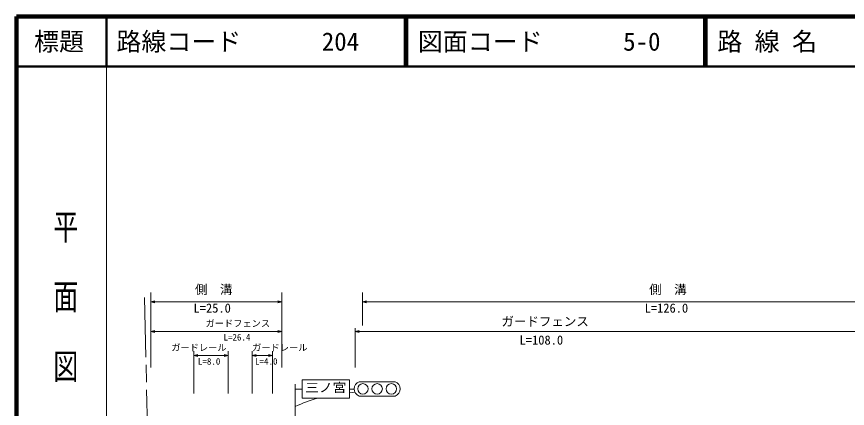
# Model space of a CAD drawing. Units: millimetres, scale not verified. Extents: x 40000 to 680000, y 20000 to 380000.
# Drawn here: x 40000 to 206446, y 301485 to 380000 of the extents above; entities that cross this region are included whole.
import ezdxf
from ezdxf.enums import TextEntityAlignment as Align

# ---------------------------------------------------------------- set-up
doc = ezdxf.new("R2010")
doc.units = ezdxf.units.MM
doc.header["$LTSCALE"] = 1000
doc.linetypes.add('CHAIN', pattern=[18.5, 12, -1.5, 3.5, -1.5])
for name, color, linetype, lineweight in [('M-BMK', 2, 'CHAIN', 13), ('M-STR-HTXT', 7, 'Continuous', 13), ('M-STR-STRC', 7, 'Continuous', 13), ('M-TTL', 2, 'Continuous', 140), ('M-TTL-BAND', 7, 'Continuous', 13), ('M-TTL-LINE', 7, 'Continuous', 50)]:
    doc.layers.add(name, color=color, linetype=linetype, lineweight=lineweight)
doc.layers.add('M-TTL-TXT', color=7, linetype='Continuous')
doc.styles.add('@ＭＳ ゴシック', font='')
doc.styles.add('ＭＳ ゴシック', font='')
doc.styles.get('@ＭＳ ゴシック').set_extended_font_data('@MS Gothic')
doc.styles.get('ＭＳ ゴシック').set_extended_font_data('MS Gothic')

msp = doc.modelspace()

# ---------------------------------------------------------------- linework, layer by layer
at = {"layer": 'M-BMK'}
msp.add_line((65635, 323728), (66894, 265995), dxfattribs=at)
at = {"layer": 'M-STR-HTXT'}
for p, q in [((66915, 324704), (66915, 309690)), ((93161, 324704), (93161, 309690)), ((109306, 324704), (109306, 318117)), ((66915, 322865), (67715, 323065)), ((93161, 322865), (92361, 323065)), ((109306, 322865), (110106, 323065)), ((66915, 322865), (93161, 322865)), ((66915, 322865), (67715, 322665)), ((93161, 322865), (92361, 322665)), ((109306, 322865), (233317, 322865)), ((109306, 322865), (110106, 322665)), ((66915, 316910), (67715, 317110)), ((66915, 316910), (93161, 316910)), ((66915, 316910), (67715, 316710)), ((93161, 316910), (92361, 317110)), ((93161, 316910), (92361, 316710)), ((107799, 317564), (107799, 309690)), ((107799, 316910), (108599, 317110)), ((107799, 316910), (215967, 316910)), ((107799, 316910), (108599, 316710)), ((75523, 304477), (75523, 312970)), ((82410, 312970), (82410, 304477)), ((87195, 312970), (87195, 304477)), ((91296, 312970), (91296, 304477)), ((75523, 312076), (76323, 312276)), ((75523, 312076), (82410, 312076)), ((75523, 312076), (76323, 311876)), ((82410, 312076), (81610, 312276)), ((82410, 312076), (81610, 311876)), ((87195, 312076), (87995, 312276)), ((87195, 312076), (91296, 312076)), ((87195, 312076), (87995, 311876)), ((91296, 312076), (90496, 312276)), ((91296, 312076), (90496, 311876))]:
    msp.add_line(p, q, dxfattribs=at)
at = {"layer": 'M-STR-STRC'}
for p, q in [((95827, 299514), (95827, 306332)), ((97201, 303543), (97201, 307183)), ((97201, 307183), (106695, 307183)), ((106695, 307183), (106695, 303543)), ((108643, 306832), (115827, 306832)), ((97201, 305363), (95827, 305363)), ((107643, 305363), (106695, 305363)), ((107784, 304753), (106695, 304597)), ((106695, 303543), (97201, 303543)), ((115827, 303960), (108643, 303960))]:
    msp.add_line(p, q, dxfattribs=at)
for centre in [(109389, 305396), (112235, 305396), (115081, 305396)]:
    msp.add_circle(centre, 1050, dxfattribs=at)
for centre, radius, start, end in [((109174, 305396), 1532, 110.30547, 249.69453), ((115296, 305396), 1532, 290.30547, 69.69453), ((108484, 274327), 30323, 105.52986, 114.67264)]:
    msp.add_arc(centre, radius, start, end, dxfattribs=at)
at = {"layer": 'M-TTL'}
for p, q in [((40000, 380000), (40000, 20000)), ((680000, 380000), (40000, 380000))]:
    msp.add_line(p, q, dxfattribs=at)
at = {"layer": 'M-TTL-BAND'}
msp.add_line((58000, 370000), (58000, 20000), dxfattribs=at)
at = {"layer": 'M-TTL-LINE'}
for p, q in [((58000, 380000), (58000, 370000)), ((117750, 380000), (117750, 370000)), ((118250, 380000), (118250, 370000)), ((177750, 380000), (177750, 370000)), ((178250, 380000), (178250, 370000)), ((40000, 370000), (680000, 370000))]:
    msp.add_line(p, q, dxfattribs=at)

# ---------------------------------------------------------------- texts
at = {"layer": 'M-STR-HTXT', "style": 'ＭＳ ゴシック'}
for s, height, p in [('側\u3000溝', 1833, (79489, 323853)), ('側\u3000溝', 1833, (170489, 323853)), ('L=25.0', 1833, (79187, 320120)), ('L=126.0', 1833, (170187, 320120)), ('ガードフェンス', 1833, (145892, 317449)), ('ガードフェンス', 1320, (84316, 317449)), ('L=26.4', 1320, (84144, 314687)), ('L=108.0', 1833, (145136, 313716)), ('ガードレール', 1320, (76523, 312615)), ('ガードレール', 1320, (92717, 312615)), ('L=8.0', 1320, (78571, 309853)), ('L=4.0', 1320, (90021, 309853))]:
    msp.add_text(s, height=height, dxfattribs=at).set_placement(p, align=Align.BOTTOM_CENTER)
at = {"layer": 'M-STR-STRC', "style": 'ＭＳ ゴシック', "width": 1.1}
msp.add_text('三ノ宮', height=1833, dxfattribs=at).set_placement((101950, 304197), align=Align.BOTTOM_CENTER)
at = {"layer": 'M-TTL-BAND', "style": '@ＭＳ ゴシック', "width": 1.4}
msp.add_text('平  面  図', height=3666, rotation=270, dxfattribs=at).set_placement((49777, 306475), align=Align.MIDDLE_RIGHT)
at = {"layer": 'M-TTL-TXT', "style": 'ＭＳ ゴシック'}
msp.add_text('標題', height=3666, dxfattribs=at).set_placement((48500, 375000), align=Align.MIDDLE_CENTER)
for s, p in [('路線コード', (60000, 375000)), ('204', (101142, 375000)), ('図面コード', (120380, 375000)), ('5-0', (161521, 375000)), ('路 線 名', (180380, 375000))]:
    msp.add_text(s, height=3666, dxfattribs=at).set_placement(p, align=Align.MIDDLE_LEFT)

doc.saveas('drawing.dxf')
